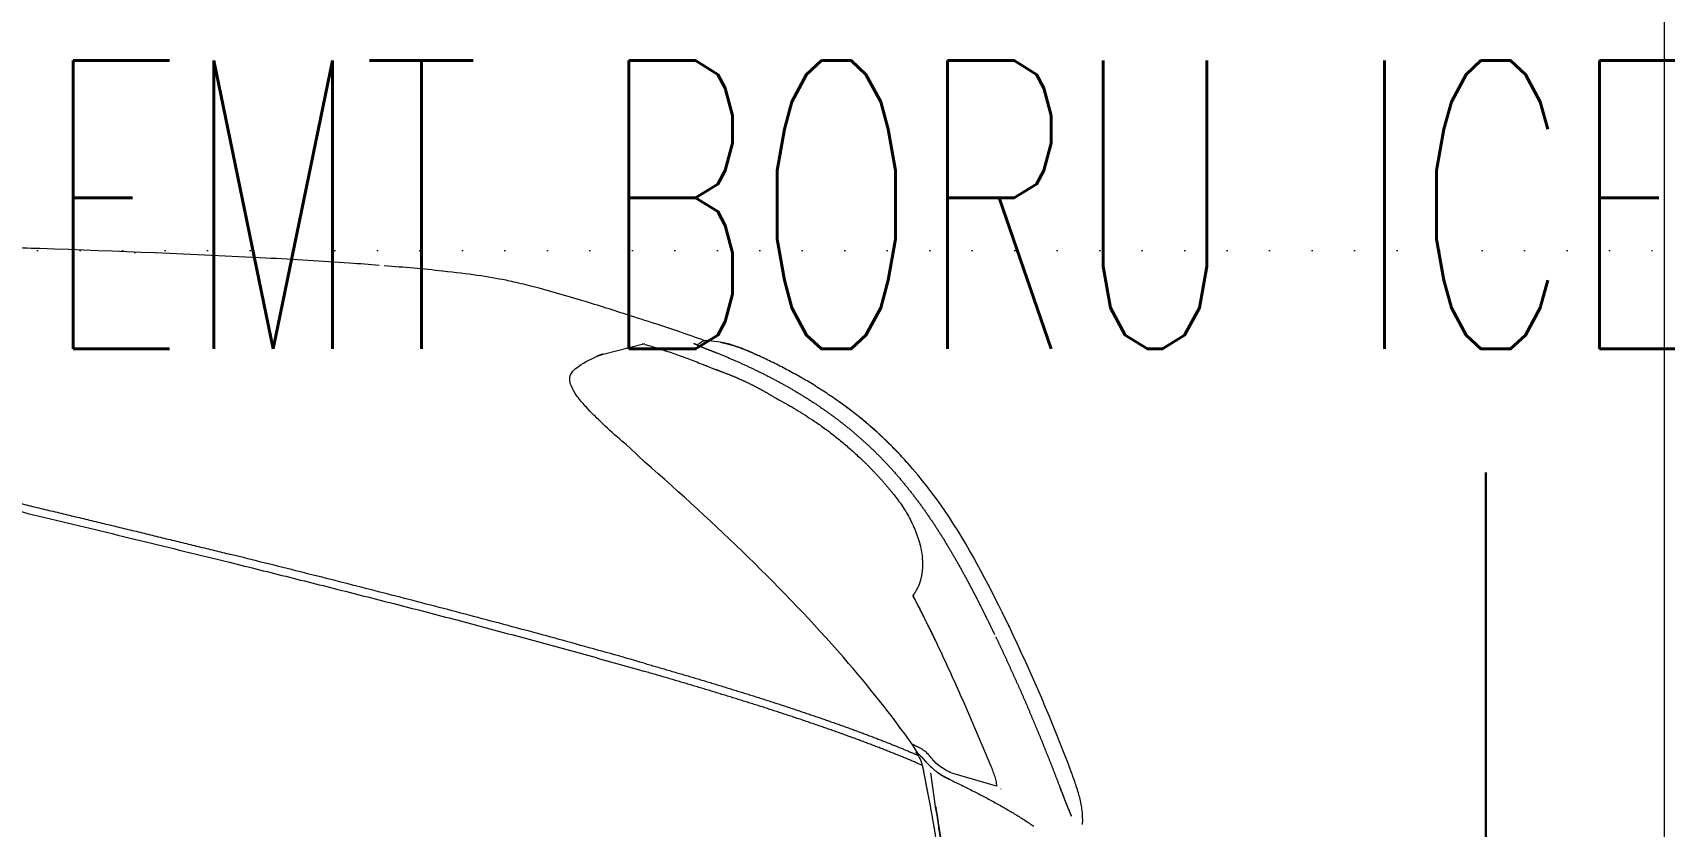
# Model space of a CAD drawing. Extents: x -2012 to 34975, y -1043 to 8321.
# Drawn here: x 31110 to 31233.8, y 2275.8 to 2336 of the extents above; entities that cross this region are included whole.
import ezdxf
from ezdxf.enums import TextEntityAlignment as Align
from ezdxf.xclip import XClip

# ---------------------------------------------------------------- set-up
doc = ezdxf.new("R2010")
doc.units = 0
doc.header["$LTSCALE"] = 25
doc.header["$XCLIPFRAME"] = 0
doc.linetypes.add('DOT2', pattern=[0.125, 0, -0.125])
doc.layers.get('0').update_dxf_attribs({"color": 9, "lineweight": 9})
for name, color, linetype, lineweight in [('04', 9, 'Continuous', 9), ('06D', 9, 'Continuous', 9), ('20', 9, 'DOT2', 9), ('E-LİNYE', 7, 'Continuous', 30)]:
    doc.layers.add(name, color=color, linetype=linetype, lineweight=lineweight)
doc.styles.add('E-YAZI', font='txttw.shx')

# ---------------------------------------------------------------- blocks, each defined once
blk = doc.blocks.new('p-araba-polo')
at = {"extrusion": (0, 0, -1)}
for p, q in [((0.3189, 0.7484), (0.328, 0.7495)), ((0.3334, 0.7485), (0.3346, 0.7476)), ((0.3344, 0.7478), (0.3365, 0.7464)), ((0.4081, 0.7394), (0.3783, 0.7469)), ((0.4278, 0.7293), (0.4248, 0.7314)), ((0.3749, 0.6562), (0.3764, 0.6575)), ((0.3875, 0.668), (0.3764, 0.6575)), ((0.3712, 0.653), (0.3749, 0.6562)), ((0.1683, 0.4355), (0.17, 0.4382)), ((0.172, 0.4427), (0.1727, 0.4429)), ((0.1727, 0.4429), (0.1735, 0.4432)), ((0.1094, 0.4114), (0.1433, 0.4214)), ((0.1556, 0.3961), (0.1593, 0.4217))]:
    blk.add_line(p, q, dxfattribs=at)
at = {"flags": 128}
for points in [[(0.427, 0.7064), (0.4277, 0.7072), (0.4282, 0.7081)], [(0.4171, 0.6952), (0.4181, 0.6962), (0.4193, 0.6975), (0.4207, 0.699)], [(0.3874, 0.668), (0.3906, 0.6707), (0.3938, 0.6734)]]:
    blk.add_lwpolyline(points, dxfattribs=at)
for points, degree, knots in [([(0.578, 0.8067), (0.5852, 0.8073), (0.6136, 0.8094), (0.6943, 0.8142), (0.7938, 0.8181), (0.9022, 0.8216), (0.9869, 0.8238), (1.0486, 0.8241), (1.0808, 0.8236)], 3, [0, 0, 0, 0, 0.049552, 0.182368, 0.511137, 0.607099, 0.78604, 1, 1, 1, 1]), ([(0.5894, 0.8074), (0.5894, 0.8074), (0.5894, 0.8074), (0.5894, 0.8074), (0.5894, 0.8074), (0.5894, 0.8074), (0.5894, 0.8074), (0.5894, 0.8074), (0.5894, 0.8074), (0.5894, 0.8074), (0.5894, 0.8074), (0.5894, 0.8074), (0.5894, 0.8074), (0.5894, 0.8074), (0.5894, 0.8074)], 7, [0, 0, 0, 0, 0, 0, 0, 0, 1, 1, 1, 1, 1, 1, 1, 1, 1, 1, 1, 1, 1, 1, 1]), ([(0.3308, 0.7495), (0.3436, 0.7542), (0.3636, 0.7609), (0.3938, 0.7706), (0.4254, 0.7806), (0.4544, 0.789), (0.4711, 0.793), (0.4757, 0.7941)], 3, [0, 0, 0, 0, 0.260213, 0.420209, 0.662967, 0.897224, 1, 1, 1, 1]), ([(0.4758, 0.7941), (0.4779, 0.7946), (0.4931, 0.7978), (0.5106, 0.8003), (0.5297, 0.8023)], 3, [0, 0, 0, 0, 0.124213, 1, 1, 1, 1]), ([(0.2909, 0.7387), (0.2938, 0.74), (0.2996, 0.7426), (0.3085, 0.7459), (0.3146, 0.7476), (0.3178, 0.7481)], 3, [0, 0, 0, 0, 0.333411, 0.666747, 1, 1, 1, 1]), ([(0.3764, 0.7468), (0.3726, 0.7457), (0.3649, 0.7434), (0.3536, 0.7396), (0.3424, 0.7356), (0.3351, 0.7327), (0.3314, 0.7312)], 3, [0, 0, 0, 0, 0.250001, 0.500002, 0.750003, 1, 1, 1, 1]), ([(0.1774, 0.6572), (0.18, 0.6601), (0.1853, 0.6658), (0.1936, 0.6741), (0.2022, 0.6821), (0.2111, 0.6897), (0.2203, 0.697), (0.2298, 0.7039), (0.2395, 0.7105), (0.2494, 0.7168), (0.2595, 0.7227), (0.2698, 0.7283), (0.2803, 0.7337), (0.2874, 0.737), (0.2909, 0.7387)], 3, [0, 0, 0, 0, 0.083333, 0.166665, 0.249997, 0.333329, 0.416662, 0.499995, 0.583328, 0.666661, 0.749996, 0.83333, 0.916665, 1, 1, 1, 1]), ([(0.3314, 0.7312), (0.3306, 0.7308), (0.3289, 0.7302), (0.3265, 0.7292), (0.3241, 0.7283), (0.3217, 0.7274), (0.3202, 0.7269), (0.3195, 0.7266)], 3, [0, 0, 0, 0, 0.19886, 0.400952, 0.606006, 0.809658, 1, 1, 1, 1]), ([(0.0999, 0.5329), (0.1137, 0.5611), (0.1417, 0.6167), (0.1884, 0.6724), (0.2204, 0.6972), (0.2284, 0.7028)], 3, [0, 0, 0, 0, 0.436314, 0.862947, 1, 1, 1, 1]), ([(0.2762, 0.7056), (0.2741, 0.7045), (0.2697, 0.7021), (0.2632, 0.6983), (0.2566, 0.6943), (0.2523, 0.6915), (0.2501, 0.6901)], 3, [0, 0, 0, 0, 0.240377, 0.493552, 0.746754, 1, 1, 1, 1]), ([(0.2501, 0.6901), (0.2474, 0.6883), (0.2421, 0.6847), (0.2343, 0.679), (0.2268, 0.6729), (0.2194, 0.6665), (0.2145, 0.662), (0.2121, 0.6598)], 3, [0, 0, 0, 0, 0.200084, 0.400065, 0.600042, 0.800036, 1, 1, 1, 1]), ([(1.033, 0.6629), (1.0101, 0.6576), (0.9644, 0.6469), (0.8959, 0.6308), (0.8275, 0.6145), (0.7594, 0.598), (0.7142, 0.5869), (0.6916, 0.5814)], 3, [0, 0, 0, 0, 0.200074, 0.400125, 0.600159, 0.800117, 1, 1, 1, 1]), ([(0.17, 0.4382), (0.1858, 0.4614), (0.2457, 0.5368), (0.3175, 0.6057), (0.3712, 0.653)], 3, [0, 0, 0, 0, 0.290843, 1, 1, 1, 1]), ([(0.1875, 0.633), (0.1864, 0.6316), (0.1842, 0.6288), (0.1821, 0.6258), (0.1811, 0.6243)], 3, [0, 0, 0, 0, 0.500031, 1, 1, 1, 1]), ([(0.1811, 0.6243), (0.18, 0.6226), (0.1777, 0.619), (0.1747, 0.6136), (0.172, 0.6079), (0.1698, 0.6023), (0.1679, 0.5965), (0.1664, 0.5907), (0.1659, 0.5869), (0.1656, 0.585)], 3, [0, 0, 0, 0, 0.14287, 0.285738, 0.428603, 0.571464, 0.714319, 0.857165, 1, 1, 1, 1]), ([(0.3769, 0.5048), (0.3854, 0.5073), (0.4025, 0.5121), (0.4283, 0.5193), (0.4542, 0.5264), (0.4802, 0.5334), (0.5063, 0.5403), (0.5325, 0.5472), (0.5587, 0.554), (0.5851, 0.5608), (0.6115, 0.5675), (0.6379, 0.5742), (0.6644, 0.5808), (0.6821, 0.5852), (0.6909, 0.5874)], 3, [0, 0, 0, 0, 0.083342, 0.166682, 0.25, 0.333306, 0.416615, 0.499936, 0.583268, 0.666606, 0.749946, 0.83329, 0.916643, 1, 1, 1, 1]), ([(0.6916, 0.5814), (0.6764, 0.5776), (0.6461, 0.5701), (0.6008, 0.5587), (0.5557, 0.5472), (0.5107, 0.5355), (0.4661, 0.5235), (0.4216, 0.5114), (0.3923, 0.5031), (0.3777, 0.4989)], 3, [0, 0, 0, 0, 0.142912, 0.285805, 0.428682, 0.57154, 0.714362, 0.857157, 1, 1, 1, 1]), ([(0.172, 0.5544), (0.1691, 0.5489), (0.1634, 0.5378), (0.158, 0.5266), (0.1553, 0.521)], 3, [0, 0, 0, 0, 0.499946, 1, 1, 1, 1]), ([(0.1721, 0.5572), (0.1723, 0.557), (0.1726, 0.5565), (0.1725, 0.5554), (0.1722, 0.5547), (0.172, 0.5544)], 3, [0, 0, 0, 0, 0.34173, 0.655167, 1, 1, 1, 1]), ([(0.1553, 0.521), (0.1524, 0.5147), (0.1464, 0.5022), (0.1379, 0.4833), (0.1296, 0.4643), (0.1214, 0.4453), (0.1161, 0.4325), (0.1135, 0.4261)], 3, [0, 0, 0, 0, 0.199959, 0.399928, 0.599921, 0.799944, 1, 1, 1, 1]), ([(0.1576, 0.4313), (0.1582, 0.4321), (0.1596, 0.4337), (0.1616, 0.4362), (0.1632, 0.4376), (0.1641, 0.4383)], 3, [0, 0, 0, 0, 0.335072, 0.667573, 1, 1, 1, 1]), ([(0.1641, 0.4383), (0.1647, 0.4387), (0.1659, 0.4396), (0.1678, 0.4407), (0.1692, 0.4414), (0.1699, 0.4417)], 3, [0, 0, 0, 0, 0.333542, 0.667239, 1, 1, 1, 1]), ([(0.1691, 0.435), (0.1686, 0.4342), (0.1676, 0.4326), (0.1665, 0.43), (0.1661, 0.4282), (0.1658, 0.4273)], 3, [0, 0, 0, 0, 0.333479, 0.665683, 1, 1, 1, 1]), ([(0.1684, 0.4358), (0.1683, 0.4357), (0.1677, 0.4351), (0.1672, 0.4346), (0.1668, 0.4342)], 3, [0, 0, 0, 0, 0.227086, 1, 1, 1, 1]), ([(0.044, 0.3824), (0.044, 0.3841), (0.0439, 0.3875), (0.0443, 0.3927), (0.0451, 0.3978), (0.0462, 0.4028), (0.0476, 0.4078), (0.0492, 0.4127), (0.0509, 0.4176), (0.0521, 0.4208), (0.0527, 0.4224)], 3, [0, 0, 0, 0, 0.124987, 0.249975, 0.374965, 0.49996, 0.624964, 0.749973, 0.874985, 1, 1, 1, 1]), ([(0.1135, 0.4261), (0.1129, 0.4247), (0.1118, 0.422), (0.1104, 0.4178), (0.1095, 0.414), (0.1094, 0.4122), (0.1094, 0.4114)], 3, [0, 0, 0, 0, 0.270369, 0.539534, 0.807022, 1, 1, 1, 1]), ([(0.1433, 0.4214), (0.145, 0.4222), (0.1483, 0.4238), (0.1515, 0.426), (0.1531, 0.4271)], 3, [0, 0, 0, 0, 0.500778, 1, 1, 1, 1]), ([(0.1553, 0.4228), (0.1545, 0.4221), (0.1529, 0.4209), (0.1502, 0.4193), (0.1476, 0.4179), (0.1458, 0.417), (0.1449, 0.4166)], 3, [0, 0, 0, 0, 0.248986, 0.49846, 0.748736, 1, 1, 1, 1]), ([(0.1531, 0.4271), (0.1539, 0.4278), (0.1555, 0.429), (0.1569, 0.4305), (0.1576, 0.4313)], 3, [0, 0, 0, 0, 0.5173, 1, 1, 1, 1]), ([(0.1619, 0.4288), (0.1608, 0.4277), (0.1586, 0.4255), (0.1564, 0.4237), (0.1553, 0.4228)], 3, [0, 0, 0, 0, 0.500116, 1, 1, 1, 1]), ([(0.1658, 0.4273), (0.1656, 0.4266), (0.1653, 0.4252), (0.165, 0.4237), (0.1648, 0.423)], 3, [0, 0, 0, 0, 0.499348, 1, 1, 1, 1]), ([(0.0615, 0.4113), (0.0608, 0.4095), (0.0594, 0.4057), (0.0572, 0.4), (0.0549, 0.3942), (0.0534, 0.3907), (0.0526, 0.3888)], 3, [0, 0, 0, 0, 0.242914, 0.490387, 0.743262, 1, 1, 1, 1]), ([(0.1449, 0.4166), (0.1418, 0.4151), (0.1357, 0.4122), (0.127, 0.4078), (0.1185, 0.4034), (0.1103, 0.399), (0.1024, 0.3945), (0.0949, 0.3901), (0.0878, 0.3856), (0.0833, 0.3826), (0.0811, 0.3811)], 3, [0, 0, 0, 0, 0.125001, 0.250002, 0.375002, 0.500003, 0.625003, 0.750002, 0.875001, 1, 1, 1, 1]), ([(0.1535, 0.3825), (0.1538, 0.3848), (0.1545, 0.3893), (0.1553, 0.3939), (0.1556, 0.3961)], 3, [0, 0, 0, 0, 0.499954, 1, 1, 1, 1]), ([(0.1516, 0.371), (0.1519, 0.373), (0.1526, 0.3768), (0.1532, 0.3806), (0.1535, 0.3825)], 3, [0, 0, 0, 0, 0.500002, 1, 1, 1, 1])]:
    blk.add_open_spline(points, degree=degree, knots=knots)
for points, degree in [([(0.5299, 0.8024), (0.5443, 0.8039), (0.5588, 0.8052), (0.5741, 0.8064)], 3), ([(0.7638, 0.8164), (0.7637, 0.8164), (0.7637, 0.8163), (0.7636, 0.8162), (0.7635, 0.8161), (0.7634, 0.8159)], 5), ([(0.7638, 0.8164), (0.7637, 0.8164), (0.7637, 0.8163), (0.7636, 0.8162), (0.7635, 0.8161), (0.7634, 0.8159)], 5), ([(0.3189, 0.7484), (0.3138, 0.7474), (0.3089, 0.7461), (0.3042, 0.7445), (0.2997, 0.7427), (0.2953, 0.7407), (0.2909, 0.7387)], 6), ([(0.3392, 0.7476), (0.3378, 0.7469), (0.3359, 0.746), (0.3336, 0.745), (0.3308, 0.7439), (0.3278, 0.7427), (0.3247, 0.7415), (0.3217, 0.7403)], 7), ([(0.328, 0.7495), (0.3299, 0.7499), (0.3326, 0.7491), (0.3334, 0.7485)], 3), ([(0.3342, 0.7479), (0.3342, 0.7479), (0.3342, 0.7479), (0.3343, 0.7479), (0.3343, 0.7479), (0.3343, 0.7479)], 5), ([(0.3342, 0.7479), (0.3342, 0.7479), (0.3343, 0.7479), (0.3343, 0.7479)], 3), ([(0.3392, 0.7476), (0.3389, 0.7475), (0.3386, 0.7474), (0.3383, 0.7472), (0.3379, 0.747), (0.3377, 0.7468)], 5), ([(0.3392, 0.7476), (0.339, 0.7475), (0.3387, 0.7474), (0.3385, 0.7473), (0.3382, 0.7472), (0.338, 0.747)], 5), ([(0.3764, 0.7468), (0.3768, 0.7469), (0.3772, 0.747), (0.3776, 0.747), (0.378, 0.747), (0.3783, 0.7469)], 5), ([(0.3217, 0.7403), (0.3016, 0.7322), (0.2819, 0.7231), (0.2626, 0.713), (0.244, 0.7016), (0.2263, 0.6886), (0.21, 0.6742), (0.1949, 0.6585)], 7), ([(0.2817, 0.7343), (0.2817, 0.7343), (0.2818, 0.7344), (0.2818, 0.7344)], 3), ([(0.284, 0.7354), (0.2863, 0.7365), (0.2886, 0.7376), (0.2909, 0.7387)], 3), ([(0.291, 0.7387), (0.2909, 0.7387), (0.2909, 0.7387)], 2), ([(0.3218, 0.7403), (0.3218, 0.7404), (0.3217, 0.7404), (0.3217, 0.7403), (0.3217, 0.7403), (0.3217, 0.7403)], 5), ([(0.3217, 0.7403), (0.3217, 0.7403), (0.3217, 0.7404), (0.3217, 0.7404), (0.3218, 0.7403), (0.3218, 0.7403)], 5), ([(0.3317, 0.7313), (0.3315, 0.7313), (0.3314, 0.7312), (0.3314, 0.7312), (0.3314, 0.7312), (0.3314, 0.7312)], 5), ([(0.3317, 0.7313), (0.3315, 0.7313), (0.3314, 0.7312), (0.3314, 0.7312), (0.3314, 0.7312), (0.3314, 0.7312)], 5), ([(0.4081, 0.7394), (0.4089, 0.7391), (0.4097, 0.7388), (0.4106, 0.7385), (0.4114, 0.7382), (0.4122, 0.7378), (0.4131, 0.7375)], 6), ([(0.4248, 0.7314), (0.4196, 0.7347), (0.4139, 0.7373), (0.4081, 0.7394)], 3), ([(0.3195, 0.7266), (0.3131, 0.7243), (0.3067, 0.7217), (0.3004, 0.7189), (0.2941, 0.7159), (0.288, 0.7127), (0.2819, 0.7091), (0.276, 0.7054)], 7), ([(0.3228, 0.7278), (0.322, 0.7276), (0.3213, 0.7275), (0.3207, 0.7272), (0.3201, 0.7269), (0.3195, 0.7266)], 5), ([(0.3228, 0.7278), (0.322, 0.7276), (0.3213, 0.7275), (0.3207, 0.7272), (0.3201, 0.7269), (0.3195, 0.7266)], 5), ([(0.3291, 0.7303), (0.3291, 0.7303), (0.3292, 0.7304), (0.3293, 0.7304), (0.3293, 0.7304), (0.3294, 0.7304), (0.3294, 0.7304), (0.3295, 0.7304), (0.3296, 0.7305), (0.3296, 0.7305)], 9), ([(0.3296, 0.7305), (0.3296, 0.7305), (0.3295, 0.7304), (0.3294, 0.7304), (0.3294, 0.7304), (0.3293, 0.7304), (0.3293, 0.7304), (0.3292, 0.7304), (0.3291, 0.7303), (0.3291, 0.7303)], 9), ([(0.3291, 0.7303), (0.3291, 0.7303), (0.3291, 0.7303), (0.3291, 0.7303), (0.3291, 0.7303), (0.3291, 0.7303), (0.3291, 0.7303), (0.3291, 0.7303), (0.3291, 0.7303), (0.3291, 0.7303)], 9), ([(0.4334, 0.7204), (0.4334, 0.7239), (0.4311, 0.7269), (0.4278, 0.7293)], 3), ([(0.4282, 0.7081), (0.4316, 0.7131), (0.4335, 0.7174), (0.4334, 0.7204)], 3), ([(0.4207, 0.699), (0.423, 0.7016), (0.4252, 0.704), (0.427, 0.7064)], 3), ([(0.2765, 0.7057), (0.2764, 0.7057), (0.2762, 0.7056), (0.2761, 0.7056), (0.276, 0.7055), (0.276, 0.7054)], 5), ([(0.2765, 0.7057), (0.2764, 0.7057), (0.2762, 0.7056), (0.2761, 0.7056), (0.276, 0.7055), (0.276, 0.7054)], 5), ([(0.4082, 0.6864), (0.4113, 0.6894), (0.4143, 0.6923), (0.4171, 0.6952)], 3), ([(0.3938, 0.6734), (0.3987, 0.6777), (0.4036, 0.682), (0.4082, 0.6864)], 3), ([(1.0396, 0.6705), (0.9891, 0.6588), (0.9388, 0.647), (0.8888, 0.6352), (0.839, 0.6234), (0.7894, 0.6115), (0.7401, 0.5995), (0.6909, 0.5874)], 7), ([(0.1949, 0.6585), (0.1794, 0.6422), (0.1652, 0.6246), (0.1526, 0.6059), (0.1412, 0.5866), (0.1306, 0.5668), (0.1206, 0.5469), (0.1109, 0.5267)], 7), ([(0.1875, 0.633), (0.1921, 0.6388), (0.1969, 0.6443), (0.2018, 0.6497), (0.2069, 0.6548), (0.2121, 0.6598)], 5), ([(0.195, 0.6586), (0.1949, 0.6586), (0.1949, 0.6586), (0.1949, 0.6586), (0.1949, 0.6585), (0.1949, 0.6585)], 5), ([(0.3876, 0.668), (0.3876, 0.668), (0.3875, 0.668), (0.3874, 0.668)], 3), ([(0.3874, 0.668), (0.3875, 0.668), (0.3875, 0.668), (0.3875, 0.668), (0.3876, 0.668), (0.3876, 0.668)], 5), ([(0.3712, 0.6529), (0.3712, 0.6531), (0.3712, 0.6531), (0.3714, 0.6529)], 3), ([(0.3749, 0.6561), (0.3748, 0.6562), (0.3749, 0.6563), (0.375, 0.6562)], 3), ([(0.3749, 0.6561), (0.3748, 0.6562), (0.3749, 0.6563), (0.375, 0.6562)], 3), ([(0.3756, 0.655), (0.3756, 0.655), (0.3756, 0.655), (0.3756, 0.655), (0.3756, 0.655), (0.3756, 0.655)], 5), ([(0.3756, 0.655), (0.3756, 0.655), (0.3756, 0.655), (0.3756, 0.655), (0.3756, 0.655), (0.3756, 0.655)], 5), ([(0.1721, 0.5572), (0.1688, 0.5617), (0.1665, 0.5669), (0.1652, 0.5727), (0.165, 0.5788), (0.1656, 0.585)], 5), ([(0.1553, 0.521), (0.1585, 0.5277), (0.1618, 0.5344), (0.1652, 0.5411), (0.1685, 0.5478), (0.172, 0.5544)], 5), ([(0.172, 0.5544), (0.1723, 0.555), (0.1726, 0.5556), (0.1728, 0.5563), (0.1724, 0.5568), (0.1721, 0.5572)], 5), ([(0.0527, 0.4224), (0.0668, 0.4599), (0.0826, 0.4968), (0.0999, 0.5329)], 3), ([(0.0999, 0.5329), (0.0999, 0.5329), (0.1, 0.5328)], 2), ([(0.1, 0.5328), (0.0999, 0.5329), (0.0999, 0.5329)], 2), ([(0.1101, 0.5251), (0.1025, 0.5092), (0.0951, 0.4931), (0.0879, 0.477), (0.081, 0.4607), (0.0743, 0.4443), (0.0678, 0.4279), (0.0615, 0.4113)], 7), ([(0.1658, 0.4273), (0.1921, 0.4388), (0.2207, 0.4498), (0.2508, 0.4602), (0.2818, 0.4704), (0.3133, 0.4801), (0.3453, 0.4896), (0.3777, 0.4989)], 7), ([(0.3769, 0.5048), (0.3446, 0.4956), (0.3126, 0.4861), (0.2815, 0.4765), (0.2514, 0.4666), (0.2221, 0.4565), (0.1943, 0.4459), (0.1691, 0.435)], 7), ([(0.1619, 0.4288), (0.1628, 0.4298), (0.1636, 0.4307), (0.1644, 0.4316), (0.1652, 0.4325), (0.166, 0.4334), (0.1668, 0.4342)], 6), ([(0.1668, 0.4342), (0.1658, 0.4332), (0.1648, 0.4321), (0.1639, 0.431), (0.163, 0.43), (0.1619, 0.4288)], 5), ([(0.1706, 0.4373), (0.1701, 0.4365), (0.1696, 0.4358), (0.1691, 0.435)], 3), ([(0.1706, 0.4373), (0.1703, 0.4368), (0.17, 0.4364), (0.1697, 0.4359), (0.1693, 0.4355), (0.1691, 0.435)], 5), ([(0.1699, 0.4417), (0.1707, 0.4421), (0.1715, 0.4424), (0.1724, 0.4428)], 3), ([(0.1724, 0.4428), (0.1717, 0.4425), (0.171, 0.4422), (0.1703, 0.4419)], 3), ([(0.1724, 0.4428), (0.1726, 0.4429), (0.1728, 0.443), (0.1729, 0.443), (0.1731, 0.4431), (0.1733, 0.4432), (0.1735, 0.4432)], 6), ([(0.1724, 0.4428), (0.1727, 0.443), (0.1731, 0.4431), (0.1735, 0.4432)], 3), ([(0.1731, 0.4427), (0.173, 0.4429), (0.1729, 0.443), (0.1727, 0.4429), (0.1726, 0.4429), (0.1724, 0.4428)], 5), ([(0.1724, 0.4428), (0.1726, 0.4429), (0.1727, 0.4429), (0.1729, 0.443), (0.173, 0.4429), (0.1731, 0.4427)], 5), ([(0.0527, 0.4224), (0.0527, 0.4224), (0.0527, 0.4223)], 2), ([(0.0527, 0.4223), (0.0527, 0.4224), (0.0527, 0.4224)], 2), ([(0.1449, 0.4166), (0.1466, 0.4174), (0.1484, 0.4183), (0.1502, 0.4192), (0.152, 0.4203), (0.1537, 0.4215), (0.1553, 0.4228)], 6), ([(0.1531, 0.4271), (0.1538, 0.4277), (0.1545, 0.4282), (0.1552, 0.4288), (0.1558, 0.4294), (0.1564, 0.43), (0.157, 0.4306), (0.1576, 0.4313)], 7), ([(0.1554, 0.3724), (0.157, 0.3826), (0.1588, 0.3928), (0.1607, 0.403), (0.1627, 0.4132), (0.1648, 0.423)], 5), ([(0.1658, 0.4273), (0.1656, 0.4265), (0.1654, 0.4256), (0.1652, 0.4247), (0.165, 0.4239), (0.1648, 0.423)], 5), ([(0.0615, 0.4113), (0.0603, 0.4081), (0.0591, 0.4049), (0.0579, 0.4017), (0.0566, 0.3984), (0.0553, 0.3951), (0.0539, 0.3919), (0.0526, 0.3888)], 7), ([(0.0616, 0.4115), (0.0615, 0.4115), (0.0614, 0.4115), (0.0614, 0.4115), (0.0615, 0.4114), (0.0615, 0.4113)], 5), ([(0.0616, 0.4115), (0.0615, 0.4115), (0.0614, 0.4115), (0.0614, 0.4115), (0.0615, 0.4114), (0.0615, 0.4113)], 5), ([(0.1058, 0.4093), (0.1058, 0.4093), (0.1058, 0.4094), (0.1058, 0.4094), (0.1058, 0.4094), (0.1058, 0.4094), (0.1058, 0.4094), (0.1058, 0.4094)], 7), ([(0.1058, 0.4093), (0.1058, 0.4094), (0.1058, 0.4094), (0.1058, 0.4094)], 3), ([(0.053, 0.3896), (0.0528, 0.3896), (0.0527, 0.3894), (0.0526, 0.3892), (0.0526, 0.389), (0.0526, 0.3888)], 5), ([(0.1556, 0.3961), (0.1553, 0.3942), (0.155, 0.3923), (0.1546, 0.3903), (0.1543, 0.3884), (0.154, 0.3864), (0.1538, 0.3845), (0.1535, 0.3825)], 7), ([(0.1535, 0.3825), (0.1532, 0.3809), (0.1529, 0.3793), (0.1527, 0.3776), (0.1524, 0.376), (0.1522, 0.3743), (0.1519, 0.3727), (0.1516, 0.371)], 7)]:
    blk.add_open_spline(points, degree=degree)
blk = doc.blocks.new('catikatirevizepergole-krt')
blk.add_lwpolyline([(-30, 1530), (-30, 1460), (-800, 1460), (-800, 1530)], close=True)

msp = doc.modelspace()

# ---------------------------------------------------------------- linework, layer by layer
at = {"layer": '06D'}
msp.add_lwpolyline([(31233.84, 2117.5), (31233.84, 2367.5), (30733.84, 2367.5), (30733.84, 2117.5)], close=True, dxfattribs=at)
at = {"layer": 'E-LİNYE', "color": 3, "linetype": 'Continuous'}
msp.add_line((31220.28, 2256.13), (31220.28, 2302.64), dxfattribs=at)

# ---------------------------------------------------------------- block references
at = {"layer": '04'}
ref = msp.add_blockref('p-araba-polo', (31194.08, 2237.69), dxfattribs=dict(at, xscale=-100, yscale=100, zscale=100))
XClip(ref).set_block_clipping_path([(-0.0924763951, -0.9835002962), (4.0650970395, 0.9845199444)])
at = {"layer": '20'}
msp.add_blockref('catikatirevizepergole-krt', (31581.35, 789.5), dxfattribs=at)

# ---------------------------------------------------------------- texts
at = {"layer": 'E-LİNYE', "color": 3, "linetype": 'Continuous', "style": 'E-YAZI', "width": 0.6}
msp.add_text('EMT BORU ICERISINDEN', height=21.875, dxfattribs=at).set_placement((31213.73, 2322.96), align=Align.MIDDLE_CENTER)

doc.saveas('drawing.dxf')
